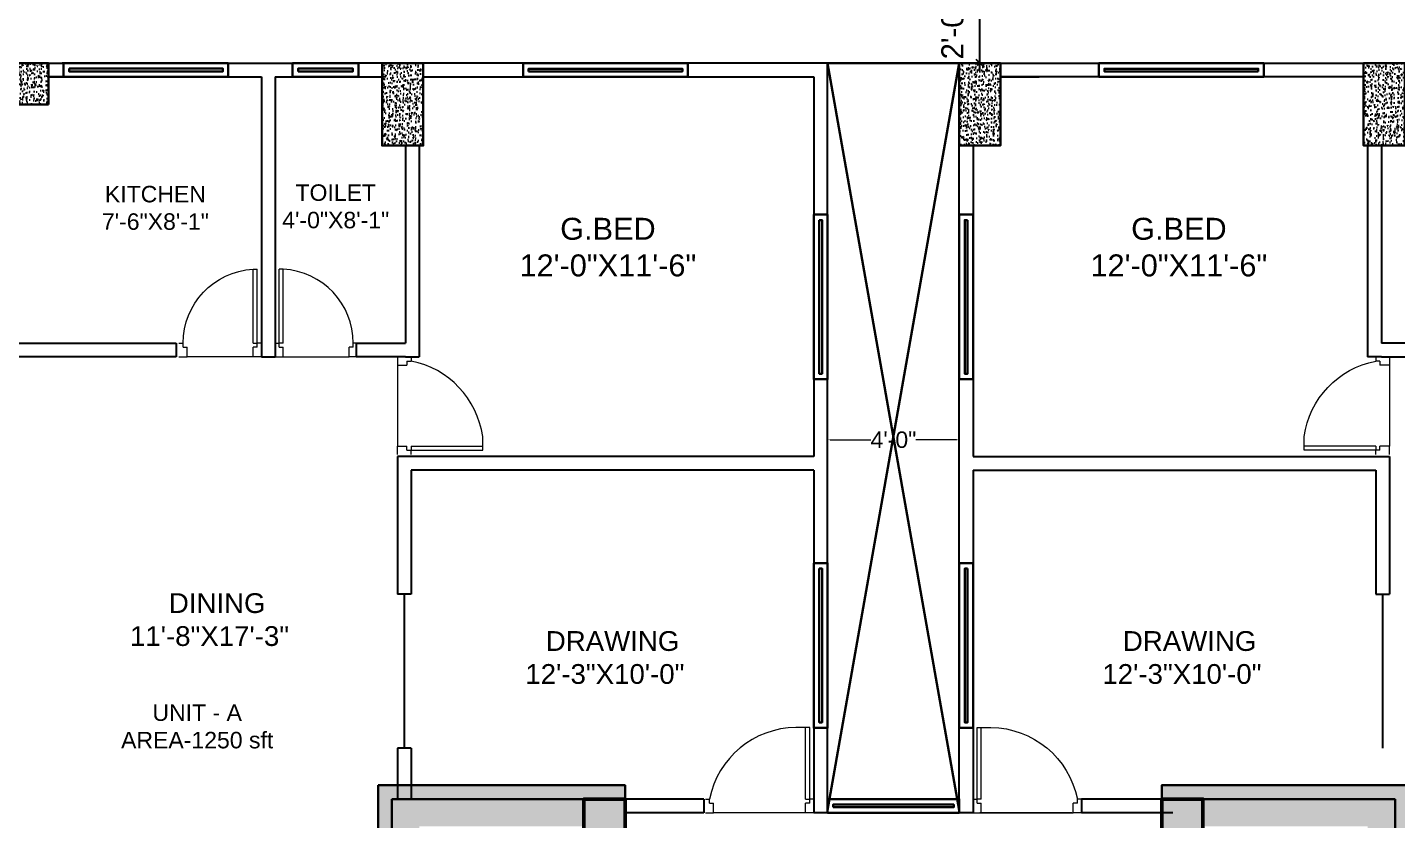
# Model space of a CAD drawing. Header units: inches. Extents: x -3571 to 5466, y -4496 to 5188.
# Drawn here: x 1266.2 to 1764.9, y 2057 to 2345.6 of the extents above; entities that cross this region are included whole.
import ezdxf

# ---------------------------------------------------------------- set-up
doc = ezdxf.new("R2010")
doc.units = ezdxf.units.IN
doc.header["$MEASUREMENT"] = 0
for name, color, linetype, lineweight in [('CLOUMN', 10, 'Continuous', 30), ('COLUMN', 1, 'Continuous', 50), ('DOOR', 13, 'Continuous', 20), ('P LINE', 7, 'Continuous', 15), ('P.Text', 6, 'Continuous', 5), ('wall', 250, 'Continuous', 30), ('WALL (I)', 7, 'Continuous', 30), ('WALL 0.30', 3, 'Continuous', 30), ('WIN', 132, 'Continuous', 9)]:
    doc.layers.add(name, color=color, linetype=linetype, lineweight=lineweight)
doc.layers.add('HATCH LIGHT', color=7, linetype='Continuous', lineweight=25, true_color=0x939c9f)
doc.styles.add('1-2', font='arial.ttf')
doc.styles.add('arial narrow', font='ARIALN.TTF')
doc.styles.add('DIM', font='arial.ttf', dxfattribs={"width": 0.9, "height": 7})
doc.linetypes.add('ZIGZAG', pattern='A,0.0001,-0.2,[131,ltypeshp.shx,S=0.2,R=0,X=-0.2,Y=0],-0.4,[131,ltypeshp.shx,S=0.2,R=180,X=0.2,Y=0],-0.2', length=0.8001)
doc.dimstyles.new('1-8', dxfattribs={"dimtxt": 8, "dimasz": 3, "dimexe": 3, "dimexo": 0, "dimgap": 2, "dimtad": 1, "dimdec": 0, "dimzin": 3, "dimdsep": 46, "dimlunit": 4, "dimtxsty": 'Standard', "dimblk": 'OBLIQUE', "dimcen": 0, "dimdle": 3, "dimclrd": 256, "dimclre": 256, "dimclrt": 256, "dimadec": 0, "dimazin": 1, "dimtfac": 0.5, "dimtdec": 0, "dimtmove": 2, "dimatfit": 3, "dimldrblk": 'CLOSEDBLANK', "dimfxl": 1, "dimtolj": 1, "dimtzin": 0, "dimarcsym": 0})
doc.dimstyles.new('STANDARD$0', dxfattribs={"dimscale": 0, "dimtxt": 10, "dimasz": 8, "dimexe": 6, "dimexo": 8, "dimgap": 3, "dimtad": 1, "dimdec": 0, "dimzin": 3, "dimdsep": 46, "dimlunit": 4, "dimtxsty": 'DIM', "dimblk": 'DOTSMALL', "dimcen": 0, "dimclrd": 6, "dimclre": 6, "dimclrt": 256, "dimadec": 0, "dimazin": 0, "dimtfac": 1, "dimtdec": 0, "dimtofl": 0, "dimtmove": 2, "dimatfit": 0, "dimldrblk": 'DOTSMALL', "dimfxl": 1, "dimtolj": 1, "dimtzin": 0, "dimarcsym": 0})
pattern_1 = [(50, (-45917.3442, -66499.9745), (3.44284888, -0.30121025), [0.36, -3.96]), (355, (-45917.3442, -66499.9745), (-0.6660064, 3.61052224), [0.288, -3.168]), (100.4514445, (-45917.0573, -66499.9996), (2.77684246, 3.30931196), [0.30595292, -3.36548214]), (46.1842, (-45917.3442, -66499.0145), (5.12275839, -0.79449255), [0.54, -5.94]), (96.6356355, (-45916.9173, -66499.0807), (4.48637734, 4.67576928), [0.45892964, -5.04822605]), (351.184164, (-45917.344, -66499.0145), (4.48637734, 4.67576928), [0.432, -4.752]), (21, (-45916.8642, -66499.2545), (2.86515385, -1.932570675), [0.36, -3.96]), (326, (-45916.8642, -66499.2545), (1.1679136, 3.48072022), [0.288, -3.168]), (71.4514447, (-45916.6255, -66499.4155), (4.03306741, 1.54814953), [0.30595291, -3.36548214]), (37.5, (-45917.3442, -66499.9745), (0.058367306, 1.597890498), [0, -3.1296, 0, -3.216, 0, -3.18]), (7.5, (-45917.3442, -66499.9745), (1.26273378, 1.893176217), [0, -1.8336, 0, -3.0576, 0, -1.212]), (327.5, (-45918.4146, -66499.9745), (2.562347694, -0.108263384), [0, -1.2, 0, -3.744, 0, -4.968]), (317.5, (-45918.8946, -66499.9745), (2.79929361, 0.480503915), [0, -1.56, 0, -2.4864, 0, -3.528])]

# ---------------------------------------------------------------- blocks, each defined once
blk = doc.blocks.new('d40')
at = {"layer": 'DOOR'}
for p, q in [((66129.59, 28438.54), (66124.59, 28438.54)), ((66128.09, 28412.47), (66128.09, 28438.54)), ((66129.59, 28412.47), (66129.59, 28438.54)), ((66091.59, 28412.47), (66093.09, 28412.47)), ((66128.09, 28412.47), (66129.59, 28412.47)), ((66131.09, 28412.47), (66129.59, 28412.47)), ((66091.59, 28407.47), (66094.59, 28407.47)), ((66093.09, 28410.97), (66094.59, 28410.97)), ((66129.59, 28410.97), (66128.09, 28410.97)), ((66131.09, 28407.47), (66128.09, 28407.47))]:
    blk.add_line(p, q, dxfattribs=at)
for points in [[(66093.09, 28410.97), (66093.09, 28412.47)], [(66129.59, 28410.97), (66129.59, 28412.47)], [(66094.59, 28407.47), (66094.59, 28410.97)], [(66128.09, 28407.47), (66128.09, 28410.97)]]:
    blk.add_lwpolyline(points, dxfattribs=at)
blk.add_arc((66124.92, 28406.07), 32.47, 90.5874, 168.6309, dxfattribs=at)
blk = doc.blocks.new('d 36')
at = {"layer": 'DOOR'}
for p, q in [((114513.84, 20341.86), (114508.84, 20341.86)), ((114512.34, 20315.79), (114512.34, 20341.86)), ((114513.84, 20315.79), (114513.84, 20341.86)), ((114479.84, 20315.79), (114481.34, 20315.79)), ((114481.34, 20314.29), (114482.84, 20314.29)), ((114512.34, 20315.79), (114513.84, 20315.79)), ((114513.84, 20314.29), (114512.34, 20314.29)), ((114515.34, 20315.79), (114513.84, 20315.79)), ((114479.84, 20310.79), (114482.84, 20310.79)), ((114482.84, 20310.79), (114512.34, 20310.79)), ((114515.34, 20310.79), (114512.34, 20310.79))]:
    blk.add_line(p, q, dxfattribs=at)
for points in [[(114481.34, 20314.29), (114481.34, 20315.79)], [(114482.84, 20310.79), (114482.84, 20314.29)], [(114512.34, 20310.79), (114512.34, 20314.29)], [(114513.84, 20314.29), (114513.84, 20315.79)]]:
    blk.add_lwpolyline(points, dxfattribs=at)
blk.add_arc((114513.35, 20309.56), 32.61, 97.9478, 168.9886, dxfattribs=at)
blk = doc.blocks.new('*D86')
at = {"layer": 'Defpoints', "color": 0, "ltscale": 2}
for p in [(1605.61, 2195.36), (1557.61, 2188.59), (1605.61, 2183.92)]:
    blk.add_point(p, dxfattribs=at)
at = {"layer": 'wall', "color": 7, "lineweight": 15, "ltscale": 2}
for p, q in [((1557.61, 2188.59), (1557.61, 2195.36)), ((1558.61, 2195.36), (1573.42, 2195.36)), ((1604.61, 2195.36), (1589.79, 2195.36)), ((1605.61, 2183.92), (1605.61, 2195.36))]:
    blk.add_line(p, q, dxfattribs=at)
at = {"layer": 'wall', "color": 7, "ltscale": 2}
for points in [[(1558.61, 2195.52), (1558.61, 2195.19), (1557.61, 2195.36)], [(1604.61, 2195.52), (1604.61, 2195.19), (1605.61, 2195.36)]]:
    blk.add_solid(points, dxfattribs=at)
at = {"layer": 'wall', "color": 7, "lineweight": 25, "ltscale": 2, "insert": (1581.61, 2195.36), "char_height": 6, "attachment_point": 5, "style": '1-2'}
blk.add_mtext('\\A1;4\'-0"', dxfattribs=at)
blk = doc.blocks.new('D2')
at = {"layer": 'DOOR', "linetype": 'ByBlock'}
for p, q in [((-5, 0), (-5, -1.5)), ((0, 0), (0, -3)), ((-3.5, -1.5), (-3.5, -3)), ((-31.96, -27), (-31.96, -28.5)), ((-5, -27), (-31.96, -27)), ((-5, -28.5), (-31.96, -28.5)), ((-5, -27), (-5, -28.5)), ((-5, -30), (-5, -28.5)), ((-3.5, -28.5), (-3.5, -27)), ((0, -30), (0, -27))]:
    blk.add_line(p, q, dxfattribs=at)
for points in [[(-3.5, -1.5), (-5, -1.5)], [(0, -3), (-3.5, -3)], [(-3.5, -28.5), (-5, -28.5)], [(0, -27), (-3.5, -27)]]:
    blk.add_lwpolyline(points, dxfattribs=at)
blk.add_arc((-5, -28.5), 27, 90, 176.8153, dxfattribs=at)
blk = doc.blocks.new('DOOOO')
at = {"layer": 'DOOR'}
blk.add_line((103921.78, 4820.01), (103945.78, 4820.01), dxfattribs=at)
at = {"layer": 'DOOR', "rotation": 270}
blk.add_blockref('D2', (103948.78, 4820.01), dxfattribs=at)
blk = doc.blocks.new('_Oblique')
at = {"layer": 'P LINE', "color": 0, "lineweight": -2}
blk.add_line((-0.5, -0.5), (0.5, 0.5), dxfattribs=at)
blk = doc.blocks.new('*D57')
at = {"lineweight": -2, "ltscale": 2}
for p, q in [((1613.11, 2329.55), (1613.11, 2359.56)), ((1613.11, 2356.56), (1610.11, 2356.56)), ((1613.11, 2332.55), (1610.11, 2332.55))]:
    blk.add_line(p, q, dxfattribs=at)
at = {"layer": 'Defpoints', "color": 0, "ltscale": 2}
for p in [(1613.11, 2356.56), (1613.11, 2356.56), (1613.11, 2332.55)]:
    blk.add_point(p, dxfattribs=at)
at = {"lineweight": -2, "ltscale": 2, "xscale": 3, "yscale": 3, "zscale": 3}
for p, rotation in [((1613.11, 2356.56), 90), ((1613.11, 2332.55), 270)]:
    blk.add_blockref('_Oblique', p, dxfattribs=dict(at, rotation=rotation))
at = {"lineweight": 30, "ltscale": 2, "insert": (1603.11, 2344.56), "char_height": 8, "attachment_point": 5, "rotation": 90}
blk.add_mtext('\\A1;2\'-0"', dxfattribs=at)
blk = doc.blocks.new('_ClosedBlank')
at = {"color": 0, "linetype": 'ByBlock', "lineweight": -2}
for p, q in [((-1, 0.17), (0, 0)), ((-1, 0.17), (-1, -0.17)), ((0, 0), (-1, -0.17))]:
    blk.add_line(p, q, dxfattribs=at)
blk = doc.blocks.new('*D92')
at = {"layer": 'Defpoints', "color": 0, "ltscale": 2}
for p in [(1605.61, 2195.36), (1557.61, 2188.59), (1605.61, 2183.92)]:
    blk.add_point(p, dxfattribs=at)
at = {"layer": 'wall', "color": 7, "lineweight": 15, "ltscale": 2}
for p, q in [((1557.61, 2188.59), (1557.61, 2195.36)), ((1558.61, 2195.36), (1573.42, 2195.36)), ((1604.61, 2195.36), (1589.79, 2195.36)), ((1605.61, 2183.92), (1605.61, 2195.36))]:
    blk.add_line(p, q, dxfattribs=at)
at = {"layer": 'wall', "color": 7, "ltscale": 2}
for points in [[(1558.61, 2195.52), (1558.61, 2195.19), (1557.61, 2195.36)], [(1604.61, 2195.52), (1604.61, 2195.19), (1605.61, 2195.36)]]:
    blk.add_solid(points, dxfattribs=at)
at = {"layer": 'wall', "color": 7, "lineweight": 25, "ltscale": 2, "insert": (1581.61, 2195.36), "char_height": 6, "attachment_point": 5, "style": '1-2'}
blk.add_mtext('\\A1;4\'-0"', dxfattribs=at)

msp = doc.modelspace()

# ---------------------------------------------------------------- hatches: boundary and pattern name
at = {"layer": 'HATCH LIGHT', "linetype": 'Continuous'}
h = msp.add_hatch(dxfattribs=at)
h.set_pattern_fill('AR-CONC,_O', color=256, scale=0.48)
h.set_pattern_definition(pattern_1)
h.paths.add_polyline_path([(1273.83392, 2317.54513), (1273.83392, 2332.54513), (1243.83392, 2332.54513), (1243.83392, 2317.54513)])
h = msp.add_hatch(dxfattribs=at)
h.set_pattern_fill('AR-CONC,_O', color=256, scale=0.48)
h.set_pattern_definition(pattern_1)
h.paths.add_polyline_path([(1410.38326, 2332.54513), (1395.38326, 2332.54513), (1395.38326, 2302.54513), (1410.38326, 2302.54513)])
h = msp.add_hatch(dxfattribs=at)
h.set_pattern_fill('AR-CONC,_O', color=256, scale=0.48)
h.set_pattern_definition(pattern_1)
h.paths.add_polyline_path([(1620.60794, 2332.54513), (1605.60794, 2332.54513), (1605.60794, 2302.54513), (1620.60794, 2302.54513)])
h = msp.add_hatch(dxfattribs=at)
h.set_pattern_fill('AR-CONC,_O', color=256, scale=0.48)
h.set_pattern_definition(pattern_1)
h.paths.add_polyline_path([(1752.83315, 2332.54513), (1767.83315, 2332.54513), (1767.83315, 2302.54513), (1752.83315, 2302.54513)])
h = msp.add_hatch(dxfattribs=at)
h.set_pattern_fill('AR-CONC,_O', color=256, scale=0.48)
h.set_pattern_definition([(50, (-45917.3442, -66499.9745), (3.44284888, -0.30121025), [0.36, -3.96]), (355, (-45917.3442, -66499.9745), (-0.6660064, 3.61052224), [0.288, -3.168]), (100.4514445, (-45917.0573, -66499.9996), (2.77684246, 3.30931196), [0.30595292, -3.36548214]), (46.1842, (-45917.3442, -66499.0145), (5.12275839, -0.79449255), [0.54, -5.94]), (96.6356355, (-45916.9173, -66499.0807), (4.48637734, 4.67576928), [0.45892964, -5.04822605]), (351.184164, (-45917.344, -66499.0145), (4.48637734, 4.67576928), [0.432, -4.752]), (21, (-45916.8642, -66499.2545), (2.86515385, -1.93257068), [0.36, -3.96]), (326, (-45916.8642, -66499.2545), (1.1679136, 3.48072022), [0.288, -3.168]), (71.4514447, (-45916.6255, -66499.4155), (4.03306741, 1.54814953), [0.30595291, -3.36548214]), (37.5, (-45917.3442, -66499.9745), (0.058367306, 1.597890498), [0, -3.1296, 0, -3.216, 0, -3.18]), (7.5, (-45917.3442, -66499.9745), (1.26273378, 1.893176217), [0, -1.8336, 0, -3.0576, 0, -1.212]), (327.5, (-45918.4146, -66499.9745), (2.562347694, -0.108263384), [0, -1.2, 0, -3.744, 0, -4.968]), (317.5, (-45918.8946, -66499.9745), (2.79929361, 0.480503915), [0, -1.56, 0, -2.4864, 0, -3.528])])
h.paths.add_polyline_path([(1468.88326, 2054.52725), (1468.88326, 2033.52455), (1483.88326, 2033.52455), (1483.88326, 2069.52725), (1468.88326, 2069.52725), (1393.88326, 2069.52725), (1393.88326, 1967.52725), (1468.88326, 1967.52725), (1483.88326, 1967.52725), (1483.88326, 2003.52455), (1468.88326, 2003.52455), (1468.88326, 1982.52725), (1408.88326, 1982.52725), (1408.88326, 2054.52725)])
h = msp.add_hatch(dxfattribs=at)
h.set_pattern_fill('AR-CONC,_O', color=256, scale=0.48)
h.set_pattern_definition([(130, (49080.5607, -66499.9745), (-3.44284888, -0.30121025), [0.36, -3.96]), (185, (49080.5607, -66499.9745), (0.6660064, 3.61052224), [0.288, -3.168]), (79.5485555, (49080.2738, -66499.9996), (-2.77684246, 3.30931196), [0.30595292, -3.36548214]), (133.8158, (49080.5607, -66499.0145), (-5.12275839, -0.79449255), [0.54, -5.94]), (83.3643645, (49080.134, -66499.0807), (-4.48637734, 4.67576928), [0.45892964, -5.04822605]), (188.815836, (49080.5607, -66499.0145), (-4.48637734, 4.67576928), [0.432, -4.752]), (159, (49080.0807, -66499.2545), (-2.86515385, -1.93257068), [0.36, -3.96]), (214, (49080.0807, -66499.2545), (-1.1679136, 3.48072022), [0.288, -3.168]), (108.5485553, (49079.842, -66499.4155), (-4.03306741, 1.54814953), [0.30595291, -3.36548214]), (142.5, (49080.5607, -66499.9745), (-0.058367306, 1.597890498), [0, -3.1296, 0, -3.216, 0, -3.18]), (172.5, (49080.5607, -66499.9745), (-1.26273378, 1.893176217), [0, -1.8336, 0, -3.0576, 0, -1.212]), (212.5, (49081.631, -66499.9745), (-2.562347694, -0.108263384), [0, -1.2, 0, -3.744, 0, -4.968]), (222.5, (49082.111, -66499.9745), (-2.79929361, 0.480503915), [0, -1.56, 0, -2.4864, 0, -3.528])])
h.paths.add_polyline_path([(1754.33315, 2054.52725), (1754.33315, 1982.52725), (1694.33315, 1982.52725), (1694.33315, 2003.52455), (1679.33315, 2003.52455), (1679.33315, 1967.52725), (1694.33315, 1967.52725), (1769.33315, 1967.52725), (1769.33315, 2069.52725), (1694.33315, 2069.52725), (1679.33315, 2069.52725), (1679.33315, 2033.52455), (1694.33315, 2033.52455), (1694.33315, 2054.52725)])

# ---------------------------------------------------------------- linework, layer by layer
at = {"color": 0, "lineweight": 25, "ltscale": 2}
for p, q in [((1272.33384, 2332.546), (1279.35859, 2332.54617)), ((1273.83392, 2332.54513), (1279.35859, 2332.54617)), ((1339.35859, 2332.54736), (1362.75817, 2332.55052)), ((1339.35859, 2332.54736), (1362.75817, 2332.55052)), ((1356.38326, 2332.54838), (1356.38326, 2332.54817)), ((1356.38326, 2332.54838), (1356.38326, 2332.54817)), ((1395.38326, 2332.55067), (1386.75817, 2332.55009)), ((1395.38326, 2332.55067), (1386.75817, 2332.55009)), ((1446.74574, 2332.53324), (1410.38326, 2332.53179)), ((1446.74574, 2332.53324), (1410.38326, 2332.53179)), ((1557.60821, 2332.5339), (1506.74574, 2332.53334)), ((1557.60821, 2332.5339), (1506.74574, 2332.53334)), ((1557.60821, 2277.40526), (1557.60821, 2332.5339)), ((1557.60821, 2277.40526), (1557.60821, 2332.5339)), ((1620.60821, 2332.53368), (1656.47068, 2332.53334)), ((1620.60821, 2332.53368), (1656.47068, 2332.53334)), ((1716.47068, 2332.53324), (1752.83315, 2332.53179)), ((1716.47068, 2332.53324), (1752.83315, 2332.53179)), ((1278.83392, 2327.54638), (1279.35859, 2327.54709)), ((1278.83392, 2327.54638), (1279.35859, 2327.54709)), ((1339.35859, 2327.54775), (1351.38326, 2327.54806)), ((1339.35859, 2327.54775), (1351.38326, 2327.54806)), ((1351.38326, 2327.54806), (1351.38326, 2225.54685)), ((1351.38326, 2327.54806), (1351.38326, 2225.54685)), ((1356.38326, 2327.5499), (1362.75817, 2327.55008)), ((1356.38326, 2327.5499), (1362.75817, 2327.55008)), ((1356.38326, 2327.5499), (1356.38326, 2225.54685)), ((1356.38326, 2327.5499), (1356.38326, 2225.54685)), ((1386.75817, 2327.55075), (1395.38326, 2327.551)), ((1386.75817, 2327.55075), (1395.38326, 2327.551)), ((1410.38326, 2327.53147), (1446.74574, 2327.53288)), ((1410.38326, 2327.53147), (1446.74574, 2327.53288)), ((1506.74574, 2327.53306), (1552.60821, 2327.53306)), ((1506.74574, 2327.53306), (1552.60821, 2327.53306)), ((1552.60821, 2327.53306), (1552.60821, 2277.40526)), ((1552.60821, 2327.53306), (1552.60821, 2277.40526)), ((1620.60821, 2327.53368), (1634.69533, 2327.53348)), ((1620.60821, 2327.53368), (1634.69533, 2327.53348)), ((1656.47068, 2327.53306), (1620.60821, 2327.53306)), ((1656.47068, 2327.53306), (1620.60821, 2327.53306)), ((1752.83315, 2327.53147), (1716.47068, 2327.53288)), ((1752.83315, 2327.53147), (1716.47068, 2327.53288)), ((1403.88326, 2302.54513), (1403.88326, 2230.54931)), ((1408.88326, 2302.54513), (1408.88326, 2225.54931)), ((1605.60821, 2277.40526), (1605.60821, 2302.54513)), ((1610.60821, 2302.54513), (1610.60821, 2277.40526)), ((1754.33315, 2302.54513), (1754.33315, 2225.54931)), ((1759.33315, 2302.54513), (1759.33315, 2230.54931)), ((1605.60821, 2277.40526), (1605.60821, 2296.55033)), ((1403.88326, 2292.55067), (1403.88326, 2230.54931)), ((1408.88326, 2292.55067), (1408.88326, 2225.54931)), ((1610.60821, 2292.55033), (1610.60821, 2277.40526)), ((1754.33315, 2292.55067), (1754.33315, 2225.54931)), ((1759.33315, 2292.55067), (1759.33315, 2230.54931)), ((1261.33392, 2230.54615), (1320.38326, 2230.54746)), ((1261.33392, 2230.54615), (1320.38326, 2230.54746)), ((1267.33392, 2230.54628), (1320.38326, 2230.54746)), ((1267.33392, 2230.54628), (1320.38326, 2230.54746)), ((1320.38313, 2230.54746), (1320.38313, 2225.54685)), ((1320.38313, 2230.54746), (1320.38313, 2225.54685)), ((1320.38313, 2230.54746), (1320.38313, 2225.54685)), ((1320.38313, 2230.54746), (1320.38313, 2225.54685)), ((1385.88326, 2230.54685), (1403.88326, 2230.54931)), ((1385.88326, 2230.54685), (1403.88326, 2230.54931)), ((1385.88326, 2230.54696), (1385.88326, 2225.54696)), ((1385.88326, 2230.54696), (1385.88326, 2225.54696)), ((1777.33315, 2230.54685), (1759.33315, 2230.54931)), ((1777.33315, 2230.54685), (1759.33315, 2230.54931)), ((1320.38326, 2225.54685), (1261.33392, 2225.54685)), ((1320.38326, 2225.54685), (1261.33392, 2225.54685)), ((1320.38326, 2225.54685), (1267.33392, 2225.54685)), ((1320.38326, 2225.54685), (1267.33392, 2225.54685)), ((1351.38326, 2225.54685), (1356.38326, 2225.54708)), ((1351.38326, 2225.54685), (1356.38326, 2225.54708)), ((1403.88326, 2225.54931), (1385.88326, 2225.54696)), ((1403.88326, 2225.54931), (1385.88326, 2225.54696)), ((1403.88326, 2225.54931), (1408.88326, 2225.54931)), ((1403.88326, 2225.54931), (1408.88326, 2225.54931)), ((1759.33315, 2225.54931), (1754.33315, 2225.54931)), ((1759.33315, 2225.54931), (1754.33315, 2225.54931)), ((1759.33315, 2225.54931), (1777.33315, 2225.54696)), ((1759.33315, 2225.54931), (1777.33315, 2225.54696)), ((1552.60821, 2217.40526), (1552.60821, 2189.25789)), ((1552.60821, 2217.40526), (1552.60821, 2189.25789)), ((1557.60821, 2150.44025), (1557.60821, 2217.40526)), ((1557.60821, 2150.44025), (1557.60821, 2217.40526)), ((1605.60821, 2150.44025), (1605.60821, 2217.40526)), ((1605.60821, 2150.44025), (1605.60821, 2217.40526)), ((1610.60821, 2217.40526), (1610.60821, 2189.25789)), ((1610.60821, 2217.40526), (1610.60821, 2189.25789)), ((1400.93338, 2189.25789), (1400.93338, 2139.08365)), ((1552.60821, 2189.25789), (1400.93338, 2189.25789)), ((1400.93338, 2189.25789), (1400.93338, 2139.08365)), ((1552.60821, 2189.25789), (1400.93338, 2189.25789)), ((1610.60821, 2189.25789), (1762.28303, 2189.25789)), ((1610.60821, 2189.25789), (1762.28303, 2189.25789)), ((1762.28303, 2189.25789), (1762.28303, 2139.08365)), ((1762.28303, 2189.25789), (1762.28303, 2139.08365)), ((1405.93338, 2184.25789), (1405.93338, 2139.08365)), ((1552.60821, 2184.25789), (1405.93338, 2184.25789)), ((1405.93338, 2184.25789), (1405.93338, 2139.08365)), ((1552.60821, 2184.25789), (1405.93338, 2184.25789)), ((1552.60821, 2184.25789), (1552.60821, 2150.44025)), ((1552.60821, 2184.25789), (1552.60821, 2150.44025)), ((1610.60821, 2184.25789), (1757.28303, 2184.25789)), ((1610.60821, 2184.25789), (1610.60821, 2150.44025)), ((1610.60821, 2184.25789), (1757.28303, 2184.25789)), ((1610.60821, 2184.25789), (1610.60821, 2150.44025)), ((1757.28303, 2184.25789), (1757.28303, 2139.08365)), ((1757.28303, 2184.25789), (1757.28303, 2139.08365)), ((1405.93338, 2139.08365), (1400.93338, 2139.08365)), ((1405.93338, 2139.08365), (1400.93338, 2139.08365)), ((1757.28303, 2139.08365), (1762.28303, 2139.08365)), ((1757.28303, 2139.08365), (1762.28303, 2139.08365)), ((1552.60821, 2090.44025), (1552.60821, 2059.52455)), ((1552.60821, 2090.44025), (1552.60821, 2059.52455)), ((1557.60821, 2059.52455), (1557.60821, 2090.44025)), ((1557.60821, 2059.52455), (1557.60821, 2090.44025)), ((1605.60821, 2059.52455), (1605.60821, 2090.44025)), ((1605.60821, 2059.52455), (1605.60821, 2090.44025)), ((1610.60821, 2090.44025), (1610.60821, 2059.52455)), ((1610.60821, 2090.44025), (1610.60821, 2059.52455)), ((1400.93338, 2083.08365), (1400.93338, 2064.52455)), ((1405.93338, 2083.08365), (1400.93338, 2083.08365)), ((1400.93338, 2083.08365), (1400.93338, 2069.52725)), ((1405.93338, 2083.08365), (1400.93338, 2083.08365)), ((1405.93338, 2083.08365), (1405.93338, 2064.52455)), ((1405.93338, 2083.08365), (1405.93338, 2069.52725)), ((1512.60821, 2064.52455), (1483.88326, 2064.52455)), ((1512.60821, 2064.52455), (1483.88326, 2064.52455)), ((1512.60821, 2064.52455), (1512.60821, 2059.52455)), ((1512.60821, 2064.52455), (1512.60821, 2059.52455)), ((1683.33315, 2064.52455), (1650.10821, 2064.52455)), ((1650.10821, 2064.52455), (1650.10821, 2059.52455)), ((1683.33315, 2064.52455), (1650.10821, 2064.52455)), ((1650.10821, 2064.52455), (1650.10821, 2059.52455)), ((1512.60821, 2059.52455), (1483.88326, 2059.52455)), ((1512.60821, 2059.52455), (1483.88326, 2059.52455)), ((1557.60821, 2059.52455), (1552.60821, 2059.52455)), ((1557.60821, 2059.52455), (1552.60821, 2059.52455)), ((1610.60821, 2059.52455), (1605.60821, 2059.52455)), ((1610.60821, 2059.52455), (1605.60821, 2059.52455)), ((1683.33315, 2059.52455), (1650.10821, 2059.52455)), ((1683.33315, 2059.52455), (1650.10821, 2059.52455))]:
    msp.add_line(p, q, dxfattribs=at)
at = {"color": 0, "lineweight": 30, "ltscale": 2}
for p, q in [((1278.83392, 2332.55095), (1279.35859, 2332.54709)), ((1278.83392, 2332.55095), (1279.35859, 2332.54709)), ((1279.35859, 2327.54709), (1273.83392, 2327.54709)), ((1279.35859, 2327.54709), (1278.83392, 2327.54709))]:
    msp.add_line(p, q, dxfattribs=at)
at = {"color": 3, "linetype": 'ZIGZAG', "lineweight": 25, "ltscale": 8}
for p, q in [((1403.43338, 2139.08365), (1403.43338, 2083.08365)), ((1403.43338, 2139.08365), (1403.43338, 2083.08365)), ((1759.78303, 2139.08365), (1759.78303, 2083.08365)), ((1759.78303, 2139.08365), (1759.78303, 2083.08365))]:
    msp.add_line(p, q, dxfattribs=at)
at = {"layer": 'CLOUMN', "color": 1, "ltscale": 85}
for p, q in [((1468.88326, 2069.52725), (1393.88326, 2069.52725)), ((1468.88326, 2069.52725), (1393.88326, 2069.52725)), ((1393.88326, 1967.52725), (1393.88326, 2069.52725)), ((1468.88326, 2069.52725), (1408.88326, 2069.52725)), ((1468.88326, 2069.52725), (1431.88326, 2069.52725)), ((1694.33315, 2069.52725), (1731.33315, 2069.52725)), ((1694.33315, 2069.52725), (1769.33315, 2069.52725)), ((1694.33315, 2069.52725), (1754.33315, 2069.52725)), ((1694.33315, 2069.52725), (1769.33315, 2069.52725))]:
    msp.add_line(p, q, dxfattribs=at)
for points in [[(1273.83392, 2317.54513), (1273.83392, 2332.54513), (1243.83392, 2332.54513), (1243.83392, 2317.54513)], [(1410.38326, 2332.54513), (1395.38326, 2332.54513), (1395.38326, 2302.54513), (1410.38326, 2302.54513)], [(1620.60794, 2332.54513), (1605.60794, 2332.54513), (1605.60794, 2302.54513), (1620.60794, 2302.54513)], [(1752.83315, 2332.54513), (1767.83315, 2332.54513), (1767.83315, 2302.54513), (1752.83315, 2302.54513)]]:
    msp.add_lwpolyline(points, close=True, dxfattribs=at)
for points in [[(1468.88326, 2054.52725), (1468.88326, 2033.52455), (1483.88326, 2033.52455), (1483.88326, 2069.52725), (1468.88326, 2069.52725)], [(1468.88326, 2069.52725), (1483.88326, 2069.52725), (1483.88326, 2033.52455), (1468.88326, 2033.52455), (1468.88326, 2054.52725)], [(1694.33315, 2054.52725), (1694.33315, 2033.52455), (1679.33315, 2033.52455), (1679.33315, 2069.52725), (1694.33315, 2069.52725)], [(1694.33315, 2069.52725), (1679.33315, 2069.52725), (1679.33315, 2033.52455), (1694.33315, 2033.52455), (1694.33315, 2054.52725)]]:
    msp.add_lwpolyline(points, dxfattribs=at)
at = {"layer": 'COLUMN'}
for points in [[(1483.88326, 2064.52455), (1468.88326, 2064.52455), (1468.88326, 2033.52455), (1483.88326, 2033.52455)], [(1679.33315, 2064.52455), (1694.33315, 2064.52455), (1694.33315, 2033.52455), (1679.33315, 2033.52455)]]:
    msp.add_lwpolyline(points, close=True, dxfattribs=at)
at = {"layer": 'DOOR'}
for p, q in [((1549.60821, 2059.52455), (1516.10821, 2059.52455)), ((1549.60821, 2059.52455), (1516.10821, 2059.52455)), ((1613.10821, 2059.52455), (1646.60821, 2059.52455)), ((1646.60821, 2059.52455), (1613.10821, 2059.52455)), ((1646.60821, 2059.52455), (1613.10821, 2059.52455)), ((1613.10821, 2059.52455), (1647.10821, 2059.52455)), ((1613.10821, 2059.52455), (1646.60821, 2059.52455)), ((1646.60821, 2059.52455), (1613.10821, 2059.52455)), ((1646.60821, 2059.52455), (1613.10821, 2059.52455)), ((1613.10821, 2059.52455), (1647.10821, 2059.52455))]:
    msp.add_line(p, q, dxfattribs=at)
at = {"layer": 'P.Text', "lineweight": 30, "ltscale": 15}
for p, q in [((1468.88326, 2064.52455), (1398.88326, 2064.52455)), ((1398.88326, 2035.77736), (1398.88326, 2064.52455)), ((1468.88326, 2064.52455), (1399.43338, 2064.52455)), ((1468.88326, 2064.52455), (1408.88326, 2064.52455)), ((1468.88326, 2064.52455), (1431.88326, 2064.52455)), ((1694.33315, 2064.52455), (1731.33315, 2064.52455)), ((1694.33315, 2064.52455), (1763.78303, 2064.52455)), ((1694.33315, 2064.52455), (1754.33315, 2064.52455)), ((1694.33315, 2064.52455), (1764.33315, 2064.52455)), ((1764.33315, 2035.77736), (1764.33315, 2064.52455))]:
    msp.add_line(p, q, dxfattribs=at)
at = {"layer": 'wall', "color": 5, "ltscale": 85}
for p, q in [((1557.60821, 2332.5339), (1605.60821, 2332.55033)), ((1605.60794, 2332.55033), (1557.60821, 2060.52455)), ((1557.60821, 2332.5339), (1605.60821, 2332.55033)), ((1605.60794, 2332.55033), (1557.60821, 2060.52455)), ((1605.60821, 2060.52455), (1557.60958, 2332.5339)), ((1605.60821, 2060.52455), (1557.60958, 2332.5339))]:
    msp.add_line(p, q, dxfattribs=at)
for points in [[(1279.35859, 2332.54709), (1279.35859, 2327.54709), (1339.35859, 2327.54709), (1339.35859, 2332.54709)], [(1279.35859, 2332.54709), (1279.35859, 2327.54709), (1339.35859, 2327.54709), (1339.35859, 2332.54709)], [(1279.35859, 2332.54709), (1279.35859, 2327.54709), (1339.35859, 2327.54709), (1339.35859, 2332.54709)], [(1279.35859, 2332.54709), (1279.35859, 2327.54709), (1339.35859, 2327.54709), (1339.35859, 2332.54709)], [(1281.35859, 2330.54709), (1281.35859, 2329.54709), (1337.35859, 2329.54709), (1337.35859, 2330.54709)], [(1281.35859, 2330.54709), (1281.35859, 2329.54709), (1337.35859, 2329.54709), (1337.35859, 2330.54709)], [(1281.35859, 2330.54709), (1281.35859, 2329.54709), (1337.35859, 2329.54709), (1337.35859, 2330.54709)], [(1281.35859, 2330.54709), (1281.35859, 2329.54709), (1337.35859, 2329.54709), (1337.35859, 2330.54709)], [(1362.75817, 2327.55034), (1386.75817, 2327.55034), (1386.75817, 2332.55034), (1362.75817, 2332.55034)], [(1362.75817, 2327.55034), (1386.75817, 2327.55034), (1386.75817, 2332.55034), (1362.75817, 2332.55034)], [(1364.75817, 2329.55034), (1384.75817, 2329.55034), (1384.75817, 2330.55034), (1364.75817, 2330.55034)], [(1364.75817, 2329.55034), (1384.75817, 2329.55034), (1384.75817, 2330.55034), (1364.75817, 2330.55034)], [(1446.74574, 2327.53288), (1506.74574, 2327.53288), (1506.74574, 2332.53348), (1446.74574, 2332.53348)], [(1446.74574, 2327.53288), (1506.74574, 2327.53288), (1506.74574, 2332.53348), (1446.74574, 2332.53348)], [(1448.74574, 2329.53288), (1504.74574, 2329.53288), (1504.74574, 2330.53348), (1448.74574, 2330.53348)], [(1448.74574, 2329.53288), (1504.74574, 2329.53288), (1504.74574, 2330.53348), (1448.74574, 2330.53348)], [(1716.47068, 2327.53288), (1656.47068, 2327.53288), (1656.47068, 2332.53348), (1716.47068, 2332.53348)], [(1716.47068, 2327.53288), (1656.47068, 2327.53288), (1656.47068, 2332.53348), (1716.47068, 2332.53348)], [(1714.47068, 2329.53288), (1658.47068, 2329.53288), (1658.47068, 2330.53348), (1714.47068, 2330.53348)], [(1714.47068, 2329.53288), (1658.47068, 2329.53288), (1658.47068, 2330.53348), (1714.47068, 2330.53348)], [(1552.60821, 2277.40526), (1557.60821, 2277.40526), (1557.60821, 2217.40526), (1552.60821, 2217.40526)], [(1552.60821, 2277.40526), (1557.60821, 2277.40526), (1557.60821, 2217.40526), (1552.60821, 2217.40526)], [(1554.60821, 2275.40526), (1555.60821, 2275.40526), (1555.60821, 2219.40526), (1554.60821, 2219.40526)], [(1554.60821, 2275.40526), (1555.60821, 2275.40526), (1555.60821, 2219.40526), (1554.60821, 2219.40526)], [(1610.60821, 2277.40526), (1605.60821, 2277.40526), (1605.60821, 2217.40526), (1610.60821, 2217.40526)], [(1610.60821, 2277.40526), (1605.60821, 2277.40526), (1605.60821, 2217.40526), (1610.60821, 2217.40526)], [(1608.60821, 2275.40526), (1607.60821, 2275.40526), (1607.60821, 2219.40526), (1608.60821, 2219.40526)], [(1608.60821, 2275.40526), (1607.60821, 2275.40526), (1607.60821, 2219.40526), (1608.60821, 2219.40526)], [(1552.60821, 2150.44025), (1557.60821, 2150.44025), (1557.60821, 2090.44025), (1552.60821, 2090.44025)], [(1552.60821, 2150.44025), (1557.60821, 2150.44025), (1557.60821, 2090.44025), (1552.60821, 2090.44025)], [(1610.60821, 2150.44025), (1605.60821, 2150.44025), (1605.60821, 2090.44025), (1610.60821, 2090.44025)], [(1610.60821, 2150.44025), (1605.60821, 2150.44025), (1605.60821, 2090.44025), (1610.60821, 2090.44025)], [(1554.60821, 2148.44025), (1555.60821, 2148.44025), (1555.60821, 2092.44025), (1554.60821, 2092.44025)], [(1554.60821, 2148.44025), (1555.60821, 2148.44025), (1555.60821, 2092.44025), (1554.60821, 2092.44025)], [(1608.60821, 2148.44025), (1607.60821, 2148.44025), (1607.60821, 2092.44025), (1608.60821, 2092.44025)], [(1608.60821, 2148.44025), (1607.60821, 2148.44025), (1607.60821, 2092.44025), (1608.60821, 2092.44025)], [(1557.60821, 2059.52455), (1605.60821, 2059.52455), (1605.60821, 2064.52455), (1557.60821, 2064.52455)], [(1557.60821, 2059.52455), (1605.60821, 2059.52455), (1605.60821, 2064.52455), (1557.60821, 2064.52455)], [(1559.60821, 2061.52455), (1603.60821, 2061.52455), (1603.60821, 2062.52455), (1559.60821, 2062.52455)], [(1559.60821, 2061.52455), (1603.60821, 2061.52455), (1603.60821, 2062.52455), (1559.60821, 2062.52455)]]:
    msp.add_lwpolyline(points, close=True, dxfattribs=at)

# ---------------------------------------------------------------- block references
at = {"layer": 'wall', "color": 0, "xscale": -1}
msp.add_blockref('DOOOO', (105270.15866, -2594.45845), dxfattribs=at)
msp.add_blockref('DOOOO', (105270.15866, -2594.45845), dxfattribs=at)
at = {"layer": 'wall', "color": 0}
msp.add_blockref('DOOOO', (-102562.39227, -2594.45845), dxfattribs=at)
msp.add_blockref('DOOOO', (-102562.39227, -2594.45845), dxfattribs=at)
at = {"layer": 'WALL 0.30'}
msp.add_blockref('d40', (-64578.47896, -26347.94879), dxfattribs=at)
msp.add_blockref('d40', (-64578.47896, -26347.94879), dxfattribs=at)
at = {"layer": 'WALL 0.30', "xscale": -1}
msp.add_blockref('d40', (67741.69537, -26347.94879), dxfattribs=at)
msp.add_blockref('d40', (67741.69537, -26347.94879), dxfattribs=at)
at = {"layer": 'WIN', "color": 4, "rotation": 270}
msp.add_blockref('d 36', (-18909.8592, 116705.38841), dxfattribs=at)
msp.add_blockref('d 36', (-18909.8592, 116705.38841), dxfattribs=at)
at = {"layer": 'WIN', "color": 4, "xscale": -1, "rotation": 90}
msp.add_blockref('d 36', (22073.07561, 116705.38841), dxfattribs=at)
msp.add_blockref('d 36', (22073.07561, 116705.38841), dxfattribs=at)

# ---------------------------------------------------------------- texts
at = {"layer": 'WALL (I)', "lineweight": 30, "style": 'arial narrow'}
for s, insert, char_height, width, attachment_point in [('{\\fArial|b0|i0|c0|p34;KITCHEN\\P7\'-6"X8\'-1"}', (1312.79732, 2287.85795), 6, 43.0809128, 2), ('{\\fArial|b0|i0|c0|p34;KITCHEN\\P7\'-6"X8\'-1"}', (1312.79732, 2287.85795), 6, 43.0809128, 2), ('{\\fArial|b0|i0|c0|p34;TOILET\\P4\'-0"X8\'-1"}', (1378.48323, 2272.31683), 6, 43.0809128, 8), ('{\\fArial|b0|i0|c0|p34;TOILET\\P4\'-0"X8\'-1"}', (1378.48323, 2272.31683), 6, 43.0809128, 8), ('{\\fArial|b0|i0|c0|p34;  DINING\\P11\'-8"X17\'-3"}', (1332.51387, 2120.17882), 7.2, 170.269554, 8), ('{\\fArial|b0|i0|c0|p34;  DINING\\P11\'-8"X17\'-3"}', (1332.51387, 2120.17882), 7.2, 170.269554, 8), ('{\\fArial|b0|i0|c0|p34;  DRAWING \\P12\'-3"X10\'-0"}', (1476.51653, 2106.37009), 7.2, 170.269554, 8), ('{\\fArial|b0|i0|c0|p34;  DRAWING \\P12\'-3"X10\'-0"}', (1476.51653, 2106.37009), 7.2, 170.269554, 8), ('{\\fArial|b0|i0|c0|p34;  DRAWING \\P12\'-3"X10\'-0"}', (1686.69988, 2106.37009), 7.2, 170.269554, 8), ('{\\fArial|b0|i0|c0|p34;  DRAWING \\P12\'-3"X10\'-0"}', (1686.69988, 2106.37009), 7.2, 170.269554, 8)]:
    msp.add_mtext(s, dxfattribs=dict(at, insert=insert, char_height=char_height, width=width, attachment_point=attachment_point))
at = {"layer": 'WALL (I)', "lineweight": 30, "char_height": 8, "attachment_point": 2, "style": 'arial narrow'}
for insert in [(1477.62369, 2276.22215), (1477.62369, 2276.22215), (1685.59272, 2276.22215), (1685.59272, 2276.22215)]:
    msp.add_mtext('{\\fArial|b0|i0|c0|p34;G.BED\\P12\'-0"X11\'-6"}', dxfattribs=dict(at, insert=insert))
at = {"layer": 'WALL (I)', "color": 1, "lineweight": 30, "insert": (1328.0118, 2082.90008), "char_height": 6, "width": 108.3753098, "attachment_point": 8, "style": 'arial narrow'}
msp.add_mtext('{\\fArial|b0|i0|c0|p34;UNIT - A\\PAREA-1250 sft}', dxfattribs=at)
msp.add_mtext('{\\fArial|b0|i0|c0|p34;UNIT - A\\PAREA-1250 sft}', dxfattribs=at)

# ---------------------------------------------------------------- dimensions: what is measured, and where the dimension line sits
at = {"color": 0, "lineweight": 30, "ltscale": 2}
dim = msp.add_linear_dim(base=(1613.10758, 2356.56006), p1=(1613.10794, 2332.55033), p2=(1613.10758, 2356.56006), angle=90, dimstyle='1-8', dxfattribs=at)
dim.commit()
dim.dimension.update_dxf_attribs({"geometry": '*D57', "text_midpoint": (1603.10758, 2344.5552)})
at = {"layer": 'wall', "color": 0, "lineweight": 25, "ltscale": 2}
for picture in ['*D86', '*D92']:
    dim = msp.add_linear_dim(base=(1605.60821, 2195.35717), p1=(1557.60821, 2188.5948), p2=(1605.60821, 2183.92275), dimstyle='STANDARD$0', override={"dimscale": 1, "dimtxt": 6, "dimasz": 1, "dimexe": 0, "dimexo": 0, "dimgap": 0.09, "dimtad": 0, "dimtxsty": '1-2', "dimclrd": 7, "dimclre": 7, "dimclrt": 7, "dimatfit": 3, "dimlwd": 15, "dimlwe": 15}, dxfattribs=at)
    dim.commit()
    dim.dimension.update_dxf_attribs({"geometry": picture, "text_midpoint": (1581.60821, 2195.35717)})

doc.saveas('drawing.dxf')
